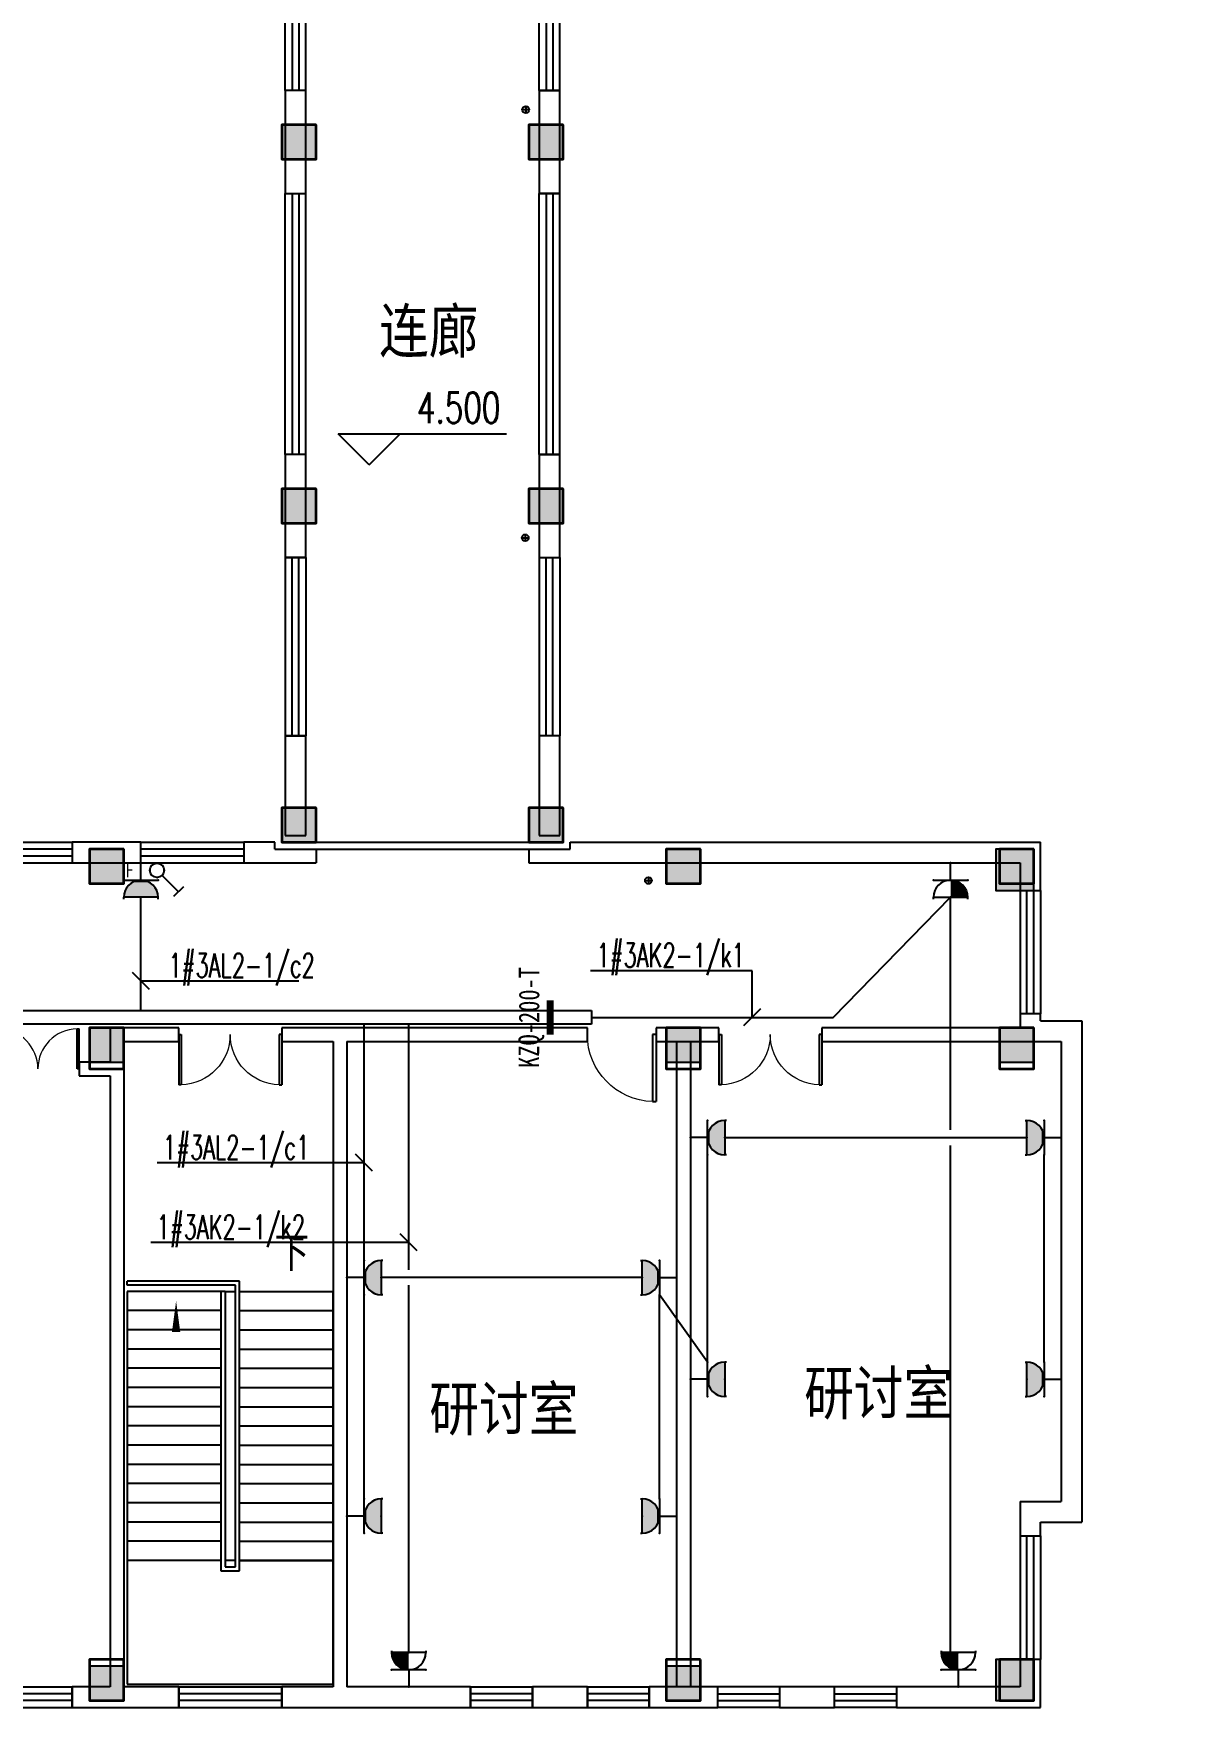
# Model space of a CAD drawing. Extents: x 0 to 302064749, y -59725395 to 1524223.
# Drawn here: x 2154144 to 2170918, y 1287830 to 1312210 of the extents above; entities that cross this region are included whole.
import ezdxf
from ezdxf.enums import TextEntityAlignment as Align

# ---------------------------------------------------------------- set-up
doc = ezdxf.new("R2010")
doc.units = 0
doc.header["$LTSCALE"] = 1000
for name, color, linetype in [('0-底图', 7, 'Continuous'), ('AXIS', 3, 'Continuous'), ('CABLETRAY', 4, 'Continuous'), ('COLU', 7, 'Continuous'), ('COLU_HATCH', 251, 'Continuous'), ('DIM-照明', 3, 'Continuous'), ('DIM_ELEV', 3, 'Continuous'), ('DIM_SYMB', 3, 'Continuous'), ('DOOR_FIRE', 4, 'Continuous'), ('EQUIP-插座', 3, 'Continuous'), ('EQUIP-照明', 3, 'Continuous'), ('PUB_TEXT', 7, 'Continuous'), ('STAIR', 2, 'Continuous'), ('TEXT', 7, 'Continuous'), ('WALL', 2, 'Continuous'), ('WINDOW', 4, 'Continuous'), ('WIRE-照明', 6, 'Continuous'), ('抗震支吊架', 2, 'Continuous'), ('排水', 153, 'Continuous'), ('看线', 30, 'Continuous')]:
    doc.layers.add(name, color=color, linetype=linetype)
doc.layers.add('砼柱', color=2, linetype='Continuous', lineweight=35)
doc.styles.add('_TCH_DIM', font='SIMPLEX', dxfattribs={"width": 0.8, "height": 5, "bigfont": 'HZTXT'})
doc.styles.add('_TEL_DIM', font='simplex.shx', dxfattribs={"width": 0.8, "height": 3.5, "bigfont": 'gbcbig.shx'})
doc.styles.add('A_DIM_T3', font='simplex.shx', dxfattribs={"width": 0.7, "bigfont": 'gbcbig.shx'})
doc.styles.add('kzcad', font='', dxfattribs={"width": 0.8})
doc.styles.get("Standard").update_dxf_attribs({"font": 'geniso.shx', "bigfont": 'hztxt.shx'})
doc.styles.get('kzcad').set_extended_font_data('SimSun')
doc.dimstyles.new('_TCH_ARCH&&150', dxfattribs={"dimtxt": 420, "dimasz": 150, "dimexe": 375, "dimexo": 450, "dimgap": 202.5, "dimtad": 1, "dimdec": 0, "dimzin": 0, "dimdsep": 46, "dimtxsty": 'A_DIM_T3', "dimblk": 'ARCHTICK', "dimcen": 0.09, "dimclrt": 7, "dimazin": 2, "dimtfac": 1, "dimtdec": 0, "dimtix": 1, "dimtmove": 2, "dimatfit": 3, "dimfxl": 150, "dimtolj": 1, "dimtzin": 0, "dimarcsym": 0})

# ---------------------------------------------------------------- blocks, each defined once
blk = doc.blocks.new('$equip$00001764')
for p, q in [((-0.5, 1.05), (-0.5, 1)), ((-0.5, 1), (0.5, 1)), ((0.5, 1.05), (0.5, 1)), ((0.5, 0.5), (-0.5, 0.5)), ((0, 0.5), (0, 0))]:
    blk.add_line(p, q)
blk.add_arc((0, 1), 0.5, 180, 0)
for p in [(-0.5, 0.5), (0.5, 0.5), (0, 0)]:
    blk.add_point(p)
for points in [[(0.433, 0.75), (-0.433, 0.75), (0.5, 1), (-0.5, 1)], [(0.25, 0.567), (-0.25, 0.567), (0.433, 0.75), (-0.433, 0.75)], [(0, 0.5), (0, 0.5), (0.25, 0.567), (-0.25, 0.567)]]:
    blk.add_solid(points)
at = {"color": 7, "style": '_TEL_DIM'}
blk.add_attdef('$TEXT$', text='', height=0.4, dxfattribs=at).set_placement((0.303, 0.211), align=Align.MIDDLE_CENTER)
at = {"color": 7, "style": '_TEL_DIM', "flags": 1}
blk.add_attdef('A', text='', height=0.00002, dxfattribs=at).set_placement((0, 0), align=Align.MIDDLE_CENTER)
blk = doc.blocks.new('$equip$00002327')
for p, q in [((0.147, 0.356), (0.625, 0.833)), ((0.484, 0.975), (0.766, 0.692))]:
    blk.add_line(p, q)
blk.add_circle((0, 0.208), 0.208)
for p in [(-0.208, 0.208), (0, 0.417), (0, 0), (0.208, 0.208)]:
    blk.add_point(p)
at = {"color": 7, "flags": 1}
blk.add_attdef('A', text='', height=0.00002, dxfattribs=at).set_placement((0, 0), align=Align.MIDDLE_CENTER)
blk = doc.blocks.new('$equip$00001239')
for p, q in [((-0.5, 1.05), (-0.5, 1)), ((0.5, 1), (-0.5, 1)), ((0.5, 1.05), (0.5, 1)), ((0.5, 0.5), (-0.5, 0.5)), ((0, 0.5), (0, 0))]:
    blk.add_line(p, q)
blk.add_arc((0, 1), 0.5, 180, 0)
for points in [[(0, 0.75), (-0.433, 0.75), (0, 1), (-0.5, 1)], [(0, 0.567), (-0.25, 0.567), (0, 0.75), (-0.433, 0.75)], [(0, 0.5), (0, 0.5), (0, 0.567), (-0.25, 0.567)]]:
    blk.add_solid(points)
at = {"layer": 'EQUIP-照明'}
for p in [(0, 1), (-0.5, 0.5), (0.5, 0.5), (0, 0)]:
    blk.add_point(p, dxfattribs=at)
at = {"layer": 'EQUIP-照明', "flags": 9}
blk.add_attdef('A', (0, 0), '', height=0.00002, dxfattribs=at)
blk = doc.blocks.new('$equip$00001237')
for p, q in [((-0.5, 1.05), (-0.5, 1)), ((-0.5, 1), (0.5, 1)), ((0.5, 1.05), (0.5, 1)), ((0.5, 0.5), (-0.5, 0.5)), ((0, 0.5), (0, 0))]:
    blk.add_line(p, q)
blk.add_arc((0, 1), 0.5, 180, 0)
for p in [(0, 1), (-0.5, 0.5), (0.5, 0.5), (0, 0)]:
    blk.add_point(p)
for points in [[(0.433, 0.75), (-0.433, 0.75), (0.5, 1), (-0.5, 1)], [(0.25, 0.567), (-0.25, 0.567), (0.433, 0.75), (-0.433, 0.75)], [(0, 0.5), (0, 0.5), (0.25, 0.567), (-0.25, 0.567)]]:
    blk.add_solid(points)
at = {"flags": 9}
blk.add_attdef('A', (0, 0), '', height=0.00002, dxfattribs=at)
blk = doc.blocks.new('ng')
at = {"layer": '排水'}
for p, q in [((346041, 781408), (346041, 781308)), ((345991, 781358), (346091, 781358))]:
    blk.add_line(p, q, dxfattribs=at)
blk.add_circle((346041, 781358), 50, dxfattribs=at)
blk = doc.blocks.new('222222')
at = {"layer": 'COLU_HATCH'}
h = blk.add_hatch(color=256, dxfattribs=at)
h.dxf.hatch_style = 1
h.paths.add_polyline_path([(1341742, 1048641), (1341742, 1049141), (1341242, 1049141), (1341242, 1048641)])
h = blk.add_hatch(color=256, dxfattribs=at)
h.dxf.hatch_style = 1
h.paths.add_polyline_path([(1345342, 1048641), (1345342, 1049141), (1344842, 1049141), (1344842, 1048641)])
h = blk.add_hatch(color=256, dxfattribs=at)
h.dxf.hatch_style = 1
h.paths.add_polyline_path([(1341742, 1043341), (1341742, 1043841), (1341242, 1043841), (1341242, 1043341)])
h = blk.add_hatch(color=256, dxfattribs=at)
h.dxf.hatch_style = 1
h.paths.add_polyline_path([(1345342, 1043341), (1345342, 1043841), (1344842, 1043841), (1344842, 1043341)])
h = blk.add_hatch(color=256, dxfattribs=at)
h.dxf.hatch_style = 1
h.paths.add_polyline_path([(1341742, 1038691), (1341742, 1039191), (1341242, 1039191), (1341242, 1038691)])
h = blk.add_hatch(color=256, dxfattribs=at)
h.dxf.hatch_style = 1
h.paths.add_polyline_path([(1345342, 1038691), (1345342, 1039191), (1344842, 1039191), (1344842, 1038691)])
h = blk.add_hatch(color=256, dxfattribs=at)
h.dxf.hatch_style = 1
h.paths.add_polyline_path([(1338942, 1038091), (1338942, 1038591), (1338442, 1038591), (1338442, 1038091)])
h = blk.add_hatch(color=256, dxfattribs=at)
h.dxf.hatch_style = 1
h.paths.add_polyline_path([(1347342, 1038091), (1347342, 1038591), (1346842, 1038591), (1346842, 1038091)])
h = blk.add_hatch(color=256, dxfattribs=at)
h.dxf.hatch_style = 1
h.paths.add_polyline_path([(1352192, 1037991), (1352192, 1038591), (1351642, 1038591), (1351642, 1037991)])
h = blk.add_hatch(color=256, dxfattribs=at)
h.dxf.hatch_style = 1
h.paths.add_polyline_path([(1338942, 1035491), (1338942, 1035991), (1338442, 1035991), (1338442, 1035491)])
h = blk.add_hatch(color=256, dxfattribs=at)
h.dxf.hatch_style = 1
h.paths.add_polyline_path([(1347342, 1035491), (1347342, 1035991), (1346842, 1035991), (1346842, 1035491)])
h = blk.add_hatch(color=256, dxfattribs=at)
h.dxf.hatch_style = 1
h.paths.add_polyline_path([(1352192, 1035491), (1352192, 1035991), (1351692, 1035991), (1351692, 1035491)])
h = blk.add_hatch(color=256, dxfattribs=at)
h.dxf.hatch_style = 1
h.paths.add_polyline_path([(1338942, 1026191), (1338942, 1026691), (1338442, 1026691), (1338442, 1026191)])
h = blk.add_hatch(color=256, dxfattribs=at)
h.dxf.hatch_style = 1
h.paths.add_polyline_path([(1347342, 1026191), (1347342, 1026691), (1346842, 1026691), (1346842, 1026191)])
h = blk.add_hatch(color=256, dxfattribs=at)
h.dxf.hatch_style = 1
h.paths.add_polyline_path([(1352192, 1026191), (1352192, 1026791), (1351642, 1026791), (1351642, 1026191)])
at = {"layer": 'COLU'}
for points in [[(1341742, 1048641), (1341742, 1049141), (1341242, 1049141), (1341242, 1048641)], [(1345342, 1048641), (1345342, 1049141), (1344842, 1049141), (1344842, 1048641)], [(1341742, 1043341), (1341742, 1043841), (1341242, 1043841), (1341242, 1043341)], [(1345342, 1043341), (1345342, 1043841), (1344842, 1043841), (1344842, 1043341)], [(1341742, 1038691), (1341742, 1039191), (1341242, 1039191), (1341242, 1038691)], [(1345342, 1038691), (1345342, 1039191), (1344842, 1039191), (1344842, 1038691)], [(1338942, 1038091), (1338942, 1038591), (1338442, 1038591), (1338442, 1038091)], [(1347342, 1038091), (1347342, 1038591), (1346842, 1038591), (1346842, 1038091)], [(1352192, 1037991), (1352192, 1038591), (1351642, 1038591), (1351642, 1037991)], [(1338942, 1035491), (1338942, 1035991), (1338442, 1035991), (1338442, 1035491)], [(1347342, 1035491), (1347342, 1035991), (1346842, 1035991), (1346842, 1035491)], [(1352192, 1035491), (1352192, 1035991), (1351692, 1035991), (1351692, 1035491)], [(1338942, 1026191), (1338942, 1026691), (1338442, 1026691), (1338442, 1026191)], [(1347342, 1026191), (1347342, 1026691), (1346842, 1026691), (1346842, 1026191)], [(1352192, 1026191), (1352192, 1026791), (1351642, 1026791), (1351642, 1026191)]]:
    blk.add_lwpolyline(points, close=True, dxfattribs=at)
blk = doc.blocks.new('sad')
at = {"layer": '砼柱', "lineweight": 35}
for points in [[(2919858, 525906), (2919358, 525906), (2919358, 525406), (2919858, 525406)], [(2923458, 525906), (2922958, 525906), (2922958, 525406), (2923458, 525406)], [(2919858, 520606), (2919358, 520606), (2919358, 520106), (2919858, 520106)], [(2923458, 520606), (2922958, 520606), (2922958, 520106), (2923458, 520106)], [(2919858, 515956), (2919358, 515956), (2919358, 515456), (2919858, 515456)], [(2923458, 515956), (2922958, 515956), (2922958, 515456), (2923458, 515456)], [(2917058, 515356), (2916558, 515356), (2916558, 514856), (2917058, 514856)], [(2925458, 515356), (2924958, 515356), (2924958, 514856), (2925458, 514856)], [(2930308, 515356), (2929808, 515356), (2929808, 514856), (2930308, 514856)], [(2917058, 512756), (2916558, 512756), (2916558, 512156), (2917058, 512156)], [(2925458, 512756), (2924958, 512756), (2924958, 512156), (2925458, 512156)], [(2930308, 512756), (2929808, 512756), (2929808, 512156), (2930308, 512156)], [(2917058, 503556), (2916558, 503556), (2916558, 502956), (2917058, 502956)], [(2925458, 503556), (2924958, 503556), (2924958, 502956), (2925458, 502956)], [(2930308, 503556), (2929808, 503556), (2929808, 502956), (2930308, 502956)]]:
    blk.add_lwpolyline(points, close=True, dxfattribs=at)
blk = doc.blocks.new('A$C70683537')
at = {"layer": 'TEXT'}
blk.add_blockref('sad', (-2821208, -503056), dxfattribs=at)
blk = doc.blocks.new('_ArchTick')
at = {"color": 0, "linetype": 'ByBlock', "const_width": 0.4}
blk.add_lwpolyline([(-0.5, -0.5), (0.5, 0.5)], dxfattribs=at)
blk = doc.blocks.new('*D793')
at = {"layer": 'AXIS', "color": 0, "lineweight": -2, "transparency": 16777216}
for p, q in [((1173971, -100593), (1178846, -100593)), ((1178471, -190993), (1178471, -100593)), ((1173971, -190993), (1178846, -190993))]:
    blk.add_line(p, q, dxfattribs=at)
at = {"layer": 'Defpoints', "color": 0, "transparency": 16777216}
for p in [(1173521, -100593), (1178471, -100593), (1173521, -190993)]:
    blk.add_point(p, dxfattribs=at)
at = {"layer": 'AXIS', "color": 0, "lineweight": -2, "transparency": 16777216, "xscale": 150, "yscale": 150, "zscale": 150}
for p, rotation in [((1178471, -100593), 90), ((1178471, -190993), 270)]:
    blk.add_blockref('_ArchTick', p, dxfattribs=dict(at, rotation=rotation))
at = {"layer": 'AXIS', "color": 7, "transparency": 16777216, "insert": (1178059, -145793), "char_height": 420, "attachment_point": 5, "rotation": 90, "style": 'A_DIM_T3'}
blk.add_mtext('\\A1;90400', dxfattribs=at)
blk = doc.blocks.new('$WINLIB2D$00000001')
at = {"color": 0}
for points in [[(-0.5, 0.5), (-0.5, -0.5)], [(-0.5, 0.5), (0.5, 0.5)], [(0.5, -0.5), (0.5, 0.5)], [(0.5, 0.1667), (-0.5, 0.1667)], [(0.5, -0.1667), (-0.5, -0.1667)], [(-0.5, -0.5), (0.5, -0.5)]]:
    blk.add_lwpolyline(points, dxfattribs=at)
blk = doc.blocks.new('$DorLib2D$00000002')
for p, q in [((-0.5, 0), (-0.5, 0.4875)), ((-0.475, 0.4875), (-0.5, 0.4875)), ((-0.475, 0), (-0.475, 0.4875)), ((0.475, 0), (0.475, 0.4875)), ((0.475, 0.4875), (0.5, 0.4875)), ((0.5, 0), (0.5, 0.4875)), ((-0.5, 0), (-0.475, 0)), ((0.5, 0), (0.475, 0))]:
    blk.add_line(p, q)
at = {"lineweight": 13}
for centre, start, end in [((-0.4875, 0), 0, 88.53072), ((0.4875, 0), 91.46928, 180)]:
    blk.add_arc(centre, 0.4875, start, end, dxfattribs=at)
blk = doc.blocks.new('$DorLib2D$00000001')
for p, q in [((0.45, 0.975), (0.5, 0.975)), ((0.45, 0), (0.45, 0.975)), ((0.5, 0), (0.5, 0.975)), ((0.5, 0), (0.45, 0))]:
    blk.add_line(p, q)
at = {"lineweight": 13}
blk.add_arc((0.475, 0), 0.975, 91.4693, 180, dxfattribs=at)
blk = doc.blocks.new('jgfjh')
at = {"layer": 'DIM_ELEV'}
for p, q in [((1161634.9, -172995.1), (1161184.9, -172545.1)), ((1161184.9, -172545.1), (1163635.9, -172545.1)), ((1161634.9, -172995.1), (1162084.9, -172545.1))]:
    blk.add_line(p, q, dxfattribs=at)
at = {"layer": 'DIM_SYMB'}
blk.add_lwpolyline([(1160398.8, -184893.4, 0, 0, 0), (1160398.8, -189853.4, 0, 0, 0), (1158823.8, -189853.4, 0, 0, 0), (1158823.8, -185173.4, 0, 120, 0), (1158823.8, -185623.4, 0, 0, 0)], format="xyseb", dxfattribs=at)
at = {"layer": 'STAIR'}
for p, q in [((1159746.3, -184883.4), (1158111.3, -184883.4)), ((1158111.3, -184943.4), (1158111.3, -184883.4)), ((1159686.3, -184943.4), (1158111.3, -184943.4)), ((1158111.3, -185033.4), (1158111.3, -188953.4)), ((1159476.3, -185033.4), (1158111.3, -185033.4)), ((1159536.3, -185033.4), (1159476.3, -185033.4)), ((1159476.3, -185033.4), (1159476.3, -189103.4)), ((1159536.3, -185033.4), (1159476.3, -185033.4)), ((1159536.3, -185033.4), (1159536.3, -188953.4)), ((1159536.3, -185033.4), (1159536.3, -189043.4)), ((1159536.3, -185033.4), (1159686.3, -185033.4)), ((1159686.3, -189043.4), (1159686.3, -184943.4)), ((1159686.3, -188953.4), (1159686.3, -185033.4)), ((1159746.3, -189103.4), (1159746.3, -184883.4)), ((1159746.3, -185033.4), (1161111.3, -185033.4)), ((1161111.3, -188953.4), (1161111.3, -185033.4)), ((1159476.3, -185313.4), (1158111.3, -185313.4)), ((1159746.3, -185313.4), (1161111.3, -185313.4)), ((1159476.3, -185593.4), (1158111.3, -185593.4)), ((1159746.3, -185593.4), (1161111.3, -185593.4)), ((1159476.3, -185873.4), (1158111.3, -185873.4)), ((1159746.3, -185873.4), (1161111.3, -185873.4)), ((1159476.3, -186153.4), (1158111.3, -186153.4)), ((1159746.3, -186153.4), (1161111.3, -186153.4)), ((1159476.3, -186433.4), (1158111.3, -186433.4)), ((1159746.3, -186433.4), (1161111.3, -186433.4)), ((1159476.3, -186713.4), (1158111.3, -186713.4)), ((1159746.3, -186713.4), (1161111.3, -186713.4)), ((1159476.3, -186993.4), (1158111.3, -186993.4)), ((1159746.3, -186993.4), (1161111.3, -186993.4)), ((1159476.3, -187273.4), (1158111.3, -187273.4)), ((1159746.3, -187273.4), (1161111.3, -187273.4)), ((1159476.3, -187553.4), (1158111.3, -187553.4)), ((1159746.3, -187553.4), (1161111.3, -187553.4)), ((1159476.3, -187833.4), (1158111.3, -187833.4)), ((1159746.3, -187833.4), (1161111.3, -187833.4)), ((1159476.3, -188113.4), (1158111.3, -188113.4)), ((1159746.3, -188113.4), (1161111.3, -188113.4)), ((1159476.3, -188393.4), (1158111.3, -188393.4)), ((1159746.3, -188393.4), (1161111.3, -188393.4)), ((1159476.3, -188673.4), (1158111.3, -188673.4)), ((1159746.3, -188673.4), (1161111.3, -188673.4)), ((1159476.3, -188953.4), (1158111.3, -188953.4)), ((1158111.3, -188953.4), (1158111.3, -190753.4)), ((1159476.3, -188953.4), (1158111.3, -188953.4)), ((1159476.3, -189103.4), (1159746.3, -189103.4)), ((1159686.3, -188953.4), (1159536.3, -188953.4)), ((1159536.3, -189043.4), (1159686.3, -189043.4)), ((1159746.3, -188953.4), (1161111.3, -188953.4)), ((1161111.3, -188953.4), (1159746.3, -188953.4)), ((1161111.3, -190753.4), (1161111.3, -188953.4)), ((1158111.3, -190753.4), (1161111.3, -190753.4))]:
    blk.add_line(p, q, dxfattribs=at)
at = {"layer": 'WALL'}
for p, q in [((1160411.3, -167543.4), (1160411.3, -169043.4)), ((1160711.3, -167543.4), (1160411.3, -167543.4)), ((1160711.3, -169043.4), (1160711.3, -167543.4)), ((1164111.3, -167543.4), (1164111.3, -169043.4)), ((1164411.3, -167543.4), (1164111.3, -167543.4)), ((1164411.3, -169043.4), (1164411.3, -167543.4)), ((1160411.3, -169043.4), (1160711.3, -169043.4)), ((1164111.3, -169043.4), (1164411.3, -169043.4)), ((1160411.3, -172843.4), (1160411.3, -174343.4)), ((1160711.3, -172843.4), (1160411.3, -172843.4)), ((1160711.3, -174343.4), (1160711.3, -172843.4)), ((1164111.3, -172843.4), (1164111.3, -174343.4)), ((1164411.3, -172843.4), (1164111.3, -172843.4)), ((1164411.3, -174343.4), (1164411.3, -172843.4)), ((1160411.3, -174343.4), (1160711.3, -174343.4)), ((1164111.3, -174343.4), (1164411.3, -174343.4)), ((1160711.3, -176943.4), (1160411.3, -176943.4)), ((1160411.3, -176943.4), (1160411.3, -178393.4)), ((1160711.3, -178393.4), (1160711.3, -176943.4)), ((1164411.3, -176943.4), (1164111.3, -176943.4)), ((1164111.3, -176943.4), (1164111.3, -178393.4)), ((1164411.3, -178393.4), (1164411.3, -176943.4)), ((1160411.3, -178393.4), (1160711.3, -178393.4)), ((1164111.3, -178393.4), (1164411.3, -178393.4)), ((1158311.3, -178493.4), (1157311.3, -178493.4)), ((1157311.3, -178493.4), (1157311.3, -178793.4)), ((1158311.3, -178793.4), (1158311.3, -178493.4)), ((1160261.3, -178493.4), (1159811.3, -178493.4)), ((1159811.3, -178493.4), (1159811.3, -178793.4)), ((1160261.3, -178593.4), (1160261.3, -178493.4)), ((1160261.3, -178593.4), (1160861.3, -178593.4)), ((1160861.3, -178593.4), (1160861.3, -178793.4)), ((1163961.3, -178593.4), (1164561.3, -178593.4)), ((1163961.3, -178593.4), (1163961.3, -178793.4)), ((1164561.3, -178593.4), (1164561.3, -178493.4)), ((1164561.3, -178493.4), (1171411.3, -178493.4)), ((1171411.3, -179193.4), (1171411.3, -178493.4)), ((1157311.3, -178793.4), (1158311.3, -178793.4)), ((1159811.3, -178793.4), (1160261.3, -178793.4)), ((1160261.3, -178793.4), (1160861.3, -178793.4)), ((1163961.3, -178793.4), (1164561.3, -178793.4)), ((1164561.3, -178793.4), (1171111.3, -178793.4)), ((1171111.3, -178793.4), (1171111.3, -179193.4)), ((1171111.3, -179193.4), (1171411.3, -179193.4)), ((1171411.3, -180993.4), (1171111.3, -180993.4)), ((1171111.3, -180993.4), (1171111.3, -181193.4)), ((1171411.3, -181093.4), (1171411.3, -180993.4)), ((1171411.3, -181093.4), (1172011.3, -181093.4)), ((1172011.3, -181093.4), (1172011.3, -188393.4)), ((1157861.3, -181193.4), (1157861.3, -181693.4)), ((1158861.3, -181193.4), (1157861.3, -181193.4)), ((1158861.3, -181393.4), (1158861.3, -181193.4)), ((1161211.3, -181193.4), (1160361.3, -181193.4)), ((1160361.3, -181193.4), (1160361.3, -181393.4)), ((1164811.3, -181193.4), (1161211.3, -181193.4)), ((1164811.3, -181393.4), (1164811.3, -181193.4)), ((1166211.3, -181193.4), (1165811.3, -181193.4)), ((1165811.3, -181193.4), (1165811.3, -181393.4)), ((1166724.9, -181193.4), (1166211.3, -181193.4)), ((1166724.9, -181393.4), (1166724.9, -181193.4)), ((1171111.3, -181193.4), (1168224.9, -181193.4)), ((1168224.9, -181193.4), (1168224.9, -181393.4)), ((1158061.3, -181393.4), (1158061.3, -181793.4)), ((1158061.3, -181393.4), (1158861.3, -181393.4)), ((1160361.3, -181393.4), (1161111.3, -181393.4)), ((1161111.3, -181393.4), (1161111.3, -190793.4)), ((1161311.3, -181393.4), (1161311.3, -190793.4)), ((1161311.3, -181393.4), (1164811.3, -181393.4)), ((1165811.3, -181393.4), (1166211.3, -181393.4)), ((1166111.3, -181393.4), (1166111.3, -190793.4)), ((1166211.3, -181393.4), (1166724.9, -181393.4)), ((1166311.3, -181393.4), (1166311.3, -190793.4)), ((1168224.9, -181393.4), (1171211.3, -181393.4)), ((1171211.3, -181393.4), (1171711.3, -181393.4)), ((1171711.3, -181393.4), (1171711.3, -188093.4)), ((1157861.3, -181693.4), (1157411.3, -181693.4)), ((1157411.3, -181693.4), (1157411.3, -181893.4)), ((1158061.3, -181793.4), (1158061.3, -190793.4)), ((1157411.3, -181893.4), (1157861.3, -181893.4)), ((1157861.3, -181893.4), (1157861.3, -190793.4)), ((1171111.3, -188093.4), (1171711.3, -188093.4)), ((1171111.3, -188093.4), (1171111.3, -188593.4)), ((1171411.3, -188393.4), (1172011.3, -188393.4)), ((1171411.3, -188593.4), (1171411.3, -188393.4)), ((1171111.3, -188593.4), (1171411.3, -188593.4)), ((1171411.3, -190393.4), (1171111.3, -190393.4)), ((1171111.3, -190393.4), (1171111.3, -190793.4)), ((1171411.3, -191093.4), (1171411.3, -190393.4)), ((1157861.3, -190793.4), (1157311.3, -190793.4)), ((1157311.3, -190793.4), (1157311.3, -191093.4)), ((1158861.3, -190793.4), (1158061.3, -190793.4)), ((1158861.3, -191093.4), (1158861.3, -190793.4)), ((1161111.3, -190793.4), (1160361.3, -190793.4)), ((1160361.3, -190793.4), (1160361.3, -191093.4)), ((1163111.3, -190793.4), (1161311.3, -190793.4)), ((1163111.3, -191093.4), (1163111.3, -190793.4)), ((1164811.3, -190793.4), (1164011.3, -190793.4)), ((1164011.3, -190793.4), (1164011.3, -191093.4)), ((1164811.3, -191093.4), (1164811.3, -190793.4)), ((1166211.3, -190793.4), (1165711.3, -190793.4)), ((1165711.3, -190793.4), (1165711.3, -191093.4)), ((1166711.3, -190793.4), (1166211.3, -190793.4)), ((1166711.3, -191093.4), (1166711.3, -190793.4)), ((1168411.3, -190793.4), (1167611.3, -190793.4)), ((1167611.3, -190793.4), (1167611.3, -191093.4)), ((1168411.3, -191093.4), (1168411.3, -190793.4)), ((1171111.3, -190793.4), (1169311.3, -190793.4)), ((1169311.3, -190793.4), (1169311.3, -191093.4)), ((1157311.3, -191093.4), (1157961.3, -191093.4)), ((1157961.3, -191093.4), (1158861.3, -191093.4)), ((1160361.3, -191093.4), (1161211.3, -191093.4)), ((1161211.3, -191093.4), (1163111.3, -191093.4)), ((1164011.3, -191093.4), (1164811.3, -191093.4)), ((1165711.3, -191093.4), (1166211.3, -191093.4)), ((1166211.3, -191093.4), (1166711.3, -191093.4)), ((1167611.3, -191093.4), (1168411.3, -191093.4)), ((1169311.3, -191093.4), (1171411.3, -191093.4))]:
    blk.add_line(p, q, dxfattribs=at)
at = {"layer": '看线'}
for p, q in [((1160861.3, -178493.4), (1163961.3, -178493.4)), ((1160861.3, -178593.4), (1163961.3, -178593.4))]:
    blk.add_line(p, q, dxfattribs=at)
for name, p in [('222222', (-180880.7, -1217184.4)), ('A$C70683537', (1062211.3, -190893.4))]:
    blk.add_blockref(name, p)
at = {"layer": 'DOOR_FIRE', "xscale": 1500, "yscale": -1500, "zscale": 200, "rotation": 4.381340444065827e-07}
blk.add_blockref('$DorLib2D$00000002', (1159611.3, -181293.4), dxfattribs=at)
at = {"layer": 'WINDOW'}
for name, p, xscale, yscale, zscale, rotation in [('$WINLIB2D$00000001', (1160561.3, -166243.4), -2600, 300, 300, 270), ('$WINLIB2D$00000001', (1164261.3, -166243.4), -2600, -300, 300, 270), ('$WINLIB2D$00000001', (1160561.3, -170943.4), -3800, 300, 300, 270), ('$WINLIB2D$00000001', (1164261.3, -170943.4), -3800, -300, 300, 270), ('$WINLIB2D$00000001', (1160561.3, -175643.4), 2600, 300, 300, 270), ('$WINLIB2D$00000001', (1164261.3, -175643.4), 2600, -300, 300, 270), ('$WINLIB2D$00000001', (1171261.3, -180093.4), 1800, -300, 300, 270.0000000001488), ('$DorLib2D$00000002', (1156811.3, -181793.4), -1200, -1200, 200, 179.9999999822147), ('$DorLib2D$00000001', (1165311.3, -181293.4), 1000, -1000, 200, 4.381326240707552e-07), ('$DorLib2D$00000002', (1167474.9, -181293.4), 1500, -1500, 200, 4.381946530732496e-07), ('$WINLIB2D$00000001', (1171261.3, -189493.4), 1800, -300, 300, 269.999999565744), ('$WINLIB2D$00000001', (1156861.3, -190943.4), 900, 300, 300, 1.572853841708006e-08), ('$WINLIB2D$00000001', (1159611.3, -190943.4), 1500, 300, 300, 1.572915173788669e-08), ('$WINLIB2D$00000001', (1163561.3, -190943.4), 900, 300, 300, 1.572811138936164e-08), ('$WINLIB2D$00000001', (1165261.3, -190943.4), 900, 300, 300, 1.572811138936164e-08), ('$WINLIB2D$00000001', (1167161.3, -190943.4), -900, 300, 300, 1.572813879135992e-08), ('$WINLIB2D$00000001', (1168861.3, -190943.4), -900, 300, 300, 1.572813879135992e-08)]:
    blk.add_blockref(name, p, dxfattribs=dict(at, xscale=xscale, yscale=yscale, zscale=zscale, rotation=rotation))
at = {"layer": 'WINDOW', "yscale": -300, "zscale": 300}
for p, xscale in [((1156861.3, -178643.4), 900), ((1159061.3, -178643.4), 1500)]:
    blk.add_blockref('$WINLIB2D$00000001', p, dxfattribs=dict(at, xscale=xscale))
at = {"layer": '排水'}
for p in [(817872.6, -949180.1), (817865.9, -955416.7), (819660.4, -960407.6)]:
    blk.add_blockref('ng', p, dxfattribs=at)
at = {"layer": 'PUB_TEXT'}
for s, p in [('连廊', (1161778.5, -171433.1)), ('研讨室', (1167968.3, -186898.4)), ('研讨室', (1162510.1, -187129.9))]:
    blk.add_text(s, height=723.4, dxfattribs=at).set_placement(p)
at = {"layer": 'PUB_TEXT', "style": '_TCH_DIM', "width": 0.705882}
blk.add_text('4.500', height=446.25, dxfattribs=at).set_placement((1162330.9, -172387.6))
at = {"layer": 'PUB_TEXT', "style": '_TCH_DIM'}
blk.add_text('下', height=506.4, dxfattribs=at).set_placement((1160256.4, -184735.9))
at = {"layer": 'AXIS'}
dim = blk.add_aligned_dim(p1=(1173521, -190993.4), p2=(1173521, -100593.4), distance=-4950, dimstyle='_TCH_ARCH&&150', dxfattribs=at)
dim.commit()
dim.dimension.update_dxf_attribs({"geometry": '*D793', "text_midpoint": (1178058.5, -145793.4)})

msp = doc.modelspace()

# ---------------------------------------------------------------- linework, layer by layer
at = {"layer": 'CABLETRAY'}
for p, q in [((2144220, 1297980), (2162268, 1297980)), ((2162268, 1297780), (2144220, 1297780)), ((2162268, 1297980), (2162268, 1297780))]:
    msp.add_line(p, q, dxfattribs=at)
at = {"layer": 'DIM-照明'}
for p, q in [((2155832, 1298289), (2155584, 1298536)), ((2164729, 1298004), (2164482, 1297756)), ((2159082, 1295640), (2158834, 1295887)), ((2159732, 1294479), (2159484, 1294727))]:
    msp.add_line(p, q, dxfattribs=at)
for points in [[(2164606, 1298561), (2162255, 1298561)], [(2164606, 1297880), (2164606, 1298561)], [(2155708, 1298413), (2156023, 1298413)], [(2156023, 1298413), (2158007, 1298413)], [(2157849, 1295763), (2155943, 1295763)], [(2158958, 1295763), (2157849, 1295763)], [(2158298, 1294603), (2155851, 1294603)], [(2159608, 1294603), (2158298, 1294603)]]:
    msp.add_lwpolyline(points, dxfattribs=at)
at = {"layer": 'WIRE-照明'}
for p, q in [((2155708, 1297980), (2155708, 1299630)), ((2165787, 1297880), (2167497, 1299630)), ((2167497, 1296242), (2167497, 1299630)), ((2158958, 1294341), (2158958, 1297780)), ((2159608, 1294204), (2159608, 1297780)), ((2162268, 1297880), (2165787, 1297880)), ((2164208, 1296130), (2168608, 1296130)), ((2163958, 1292861), (2163958, 1295880)), ((2167497, 1288630), (2167497, 1296017)), ((2168858, 1292861), (2168858, 1295880)), ((2163008, 1294091), (2159208, 1294091)), ((2159608, 1288630), (2159608, 1293979)), ((2158958, 1290868), (2158958, 1293841)), ((2163258, 1290868), (2163258, 1293841)), ((2163958, 1292861), (2163258, 1293841))]:
    msp.add_line(p, q, dxfattribs=at)
at = {"layer": '抗震支吊架', "color": 2, "const_width": 100}
msp.add_lwpolyline([(2161668, 1297630), (2161668, 1298130)], dxfattribs=at)

# ---------------------------------------------------------------- block references
at = {"layer": '0-底图'}
msp.add_blockref('jgfjh', (997397, 1478924), dxfattribs=at)
at = {"layer": 'EQUIP-插座'}
ref = msp.add_blockref('$equip$00001764', (2155708, 1300130), dxfattribs=dict(at, xscale=500, yscale=500, zscale=500, rotation=180))
ref.add_attrib('$TEXT$', 'F', dxfattribs={"layer": '0', "color": 7, "height": 200, "style": '_TEL_DIM'}).set_placement((2155557, 1300025), align=Align.MIDDLE_CENTER)
at = {"layer": 'EQUIP-插座', "xscale": 500, "yscale": 500, "zscale": 500}
for name, p, rotation in [('$equip$00001239', (2167497, 1300130), 180), ('$equip$00001237', (2163708, 1296130), 270), ('$equip$00001237', (2169108, 1296130), 90), ('$equip$00001237', (2158708, 1294091), 270), ('$equip$00001237', (2163508, 1294091), 90), ('$equip$00001237', (2163708, 1292611), 269.9999999999999), ('$equip$00001237', (2169108, 1292611), 90), ('$equip$00001237', (2158708, 1290618), 270), ('$equip$00001237', (2163508, 1290618), 90)]:
    msp.add_blockref(name, p, dxfattribs=dict(at, rotation=rotation))
for p in [(2159608, 1288130), (2167608, 1288130)]:
    msp.add_blockref('$equip$00001239', p, dxfattribs=at)
at = {"layer": 'EQUIP-照明', "xscale": 500, "yscale": 500, "zscale": 500, "rotation": 270}
msp.add_blockref('$equip$00002327', (2155839, 1300023), dxfattribs=at)

# ---------------------------------------------------------------- texts
at = {"layer": 'DIM-照明', "color": 7, "style": '_TEL_DIM', "width": 0.64}
for s, p in [('1#3AK2-1/k1', (2162342, 1298611)), ('1#3AL2-1/c2', (2156110, 1298463)), ('1#3AL2-1/c1', (2156030, 1295813)), ('1#3AK2-1/k2', (2155938, 1294653))]:
    msp.add_text(s, height=350, dxfattribs=at).set_placement(p)
at = {"layer": '抗震支吊架', "color": 2, "style": 'kzcad', "width": 0.8}
msp.add_text('KZQ-200-T', height=300, rotation=89.8854, dxfattribs=at).set_placement((2161508, 1297880), align=Align.CENTER)

doc.saveas('drawing.dxf')
